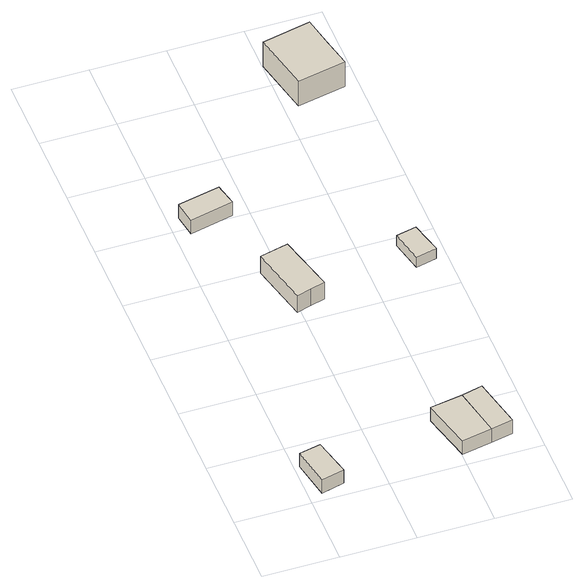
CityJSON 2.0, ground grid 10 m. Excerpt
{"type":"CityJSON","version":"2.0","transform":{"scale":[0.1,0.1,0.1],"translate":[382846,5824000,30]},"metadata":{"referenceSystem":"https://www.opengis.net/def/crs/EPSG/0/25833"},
"CityObjects":{
"building1":{"type":"Building","attributes":{"Gemeindeschluessel":"11000012","BezugspunktDach":"2200","function":"51009_1610","measuredHeight":2.61,"storeysAboveGround":0},"address":[{"country":"Germany","locality":"Berlin"}],"geometry":[{"type":"Solid","lod":"1","boundaries":[[[[0,1,2,3]],[[4,5,6,7]],[[4,7,3,2]],[[5,4,2,1]],[[6,5,1,0]],[[7,6,0,3]]]]}]},
"building2":{"type":"Building","attributes":{"Gemeindeschluessel":"11000012","BezugspunktDach":"2200","function":"51009_1611","measuredHeight":2.26,"storeysAboveGround":0},"address":[{"country":"Germany","locality":"Berlin"}],"geometry":[{"type":"Solid","lod":"1","boundaries":[[[[8,9,10,11]],[[12,13,14,15]],[[12,15,11,10]],[[13,12,10,9]],[[14,13,9,8]],[[15,14,8,11]]]]}]},
"building3":{"type":"Building","attributes":{"Gemeindeschluessel":"11000012","BezugspunktDach":"2200","function":"31001_1312","measuredHeight":3.23,"storeysAboveGround":1},"address":[{"country":"Germany","locality":"Berlin","thoroughfareNumber":"4 (212)","thoroughfareName":"Singdrosselsteig"}],"geometry":[{"type":"Solid","lod":"1","boundaries":[[[[16,17,18,19,20]],[[21,22,23,24,25]],[[21,25,20,19]],[[22,21,19,18]],[[23,22,18,17]],[[24,23,17,16]],[[25,24,16,20]]]]}]},
"building4":{"type":"Building","attributes":{"Gemeindeschluessel":"11000012","BezugspunktDach":"2200","function":"51009_1610","measuredHeight":2.3,"storeysAboveGround":0},"address":[{"country":"Germany","locality":"Berlin"}],"geometry":[{"type":"Solid","lod":"1","boundaries":[[[[26,27,28,29]],[[30,31,32,33]],[[30,33,29,28]],[[31,30,28,27]],[[32,31,27,26]],[[33,32,26,29]]]]}]},
"building5":{"type":"Building","attributes":{"Gemeindeschluessel":"11000012","BezugspunktDach":"2200","function":"31001_2723","measuredHeight":2.29,"storeysAboveGround":1},"address":[{"country":"Germany","locality":"Berlin","thoroughfareNumber":"4 (198)","thoroughfareName":"Singdrosselsteig"}],"geometry":[{"type":"Solid","lod":"1","boundaries":[[[[27,34,35,28]],[[36,37,31,30]],[[36,30,28,35]],[[37,36,35,34]],[[31,37,34,27]],[[30,31,27,28]]]]}]},
"building6":{"type":"Building","attributes":{"Gemeindeschluessel":"11000012","BezugspunktDach":"2200","function":"51009_1611","measuredHeight":1.67,"storeysAboveGround":0},"address":[{"country":"Germany","locality":"Berlin"}],"geometry":[{"type":"Solid","lod":"1","boundaries":[[[[38,39,40,41]],[[42,43,44,45]],[[42,45,41,40]],[[43,42,40,39]],[[44,43,39,38]],[[45,44,38,41]]]]}]},
"building7":{"type":"Building","attributes":{"Gemeindeschluessel":"11000012","BezugspunktDach":"2200","function":"31001_1010","measuredHeight":5.13,"storeysAboveGround":1},"address":[{"country":"Germany","locality":"Berlin","thoroughfareNumber":"4 (211)","thoroughfareName":"Singdrosselsteig"}],"geometry":[{"type":"Solid","lod":"1","boundaries":[[[[46,47,48,49,50]],[[51,52,53,54,55]],[[51,55,50,49]],[[52,51,49,48]],[[53,52,48,47]],[[54,53,47,46]],[[55,54,46,50]]]]}]}
},
"vertices":[
[16,9,34],[47,17,34],[35,68,34],[6,62,34],[35,68,12],[47,17,12],[16,9,12],[6,62,12],
[20,490,32],[78,503,32],[71,533,32],[15,521,32],[71,533,9],[78,503,9],[20,490,9],[15,521,9],
[94,315,40],[114,321,40],[133,326,40],[113,404,40],[75,395,40],[113,404,12],[133,326,12],[114,321,12],[94,315,12],[75,395,12],
[199,14,36],[239,22,36],[225,89,36],[182,82,36],[225,89,13],[239,22,13],[199,14,13],[182,82,13],
[268,28,36],[253,96,36],[253,96,13],[268,28,13],
[257,342,27],[285,349,27],[274,392,27],[247,386,27],[274,392,10],[285,349,10],[257,342,10],[247,386,10],
[217,655,51],[282,668,51],[273,708,51],[265,748,51],[200,734,51],[265,748,10],[273,708,10],[282,668,10],[217,655,10],[200,734,10]
]}
